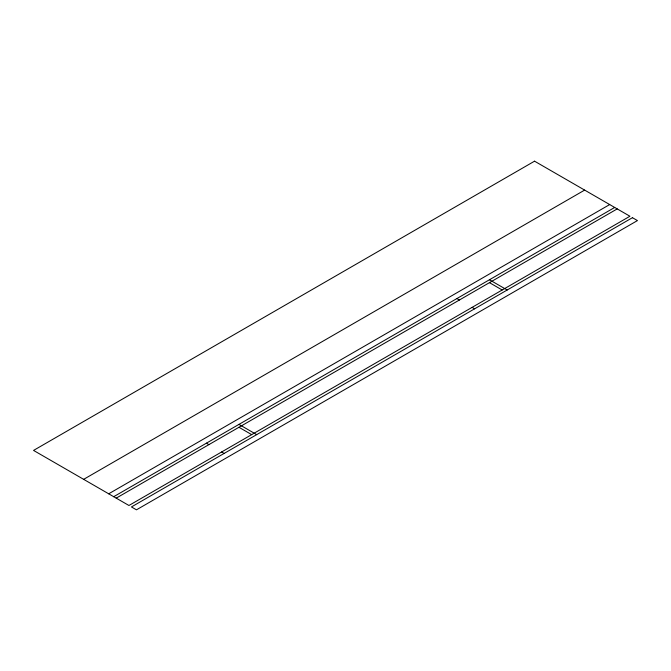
<?xml version="1.0" encoding="UTF-8"?>
<svg xmlns="http://www.w3.org/2000/svg" width="671" height="671" viewBox="0 0 671 671"><rect width="100%" height="100%" fill="white"/><g stroke="black" fill="none" stroke-linecap="round" stroke-linejoin="round"><path stroke-width="1.01" d="M83.649 479.346L584.642 190.094M108.702 493.806L609.696 204.554M113.709 496.699L614.703 207.448M116.217 498.142L617.211 208.899M489.453 279.765L507.192 289.998M489.453 282.65L502.185 289.998M456.892 298.561L459.4 300.012M472.124 307.36L474.623 308.803M238.96 424.382L256.691 434.623M238.96 427.276L251.684 434.623M206.391 443.187L208.899 444.63M221.623 451.977L224.131 453.428M534.544 161.174L33.55 450.417L128.941 505.489L629.935 216.247L534.544 161.174M632.443 217.689L131.441 506.94L136.456 509.826L637.45 220.583L632.443 217.689"/></g></svg>
